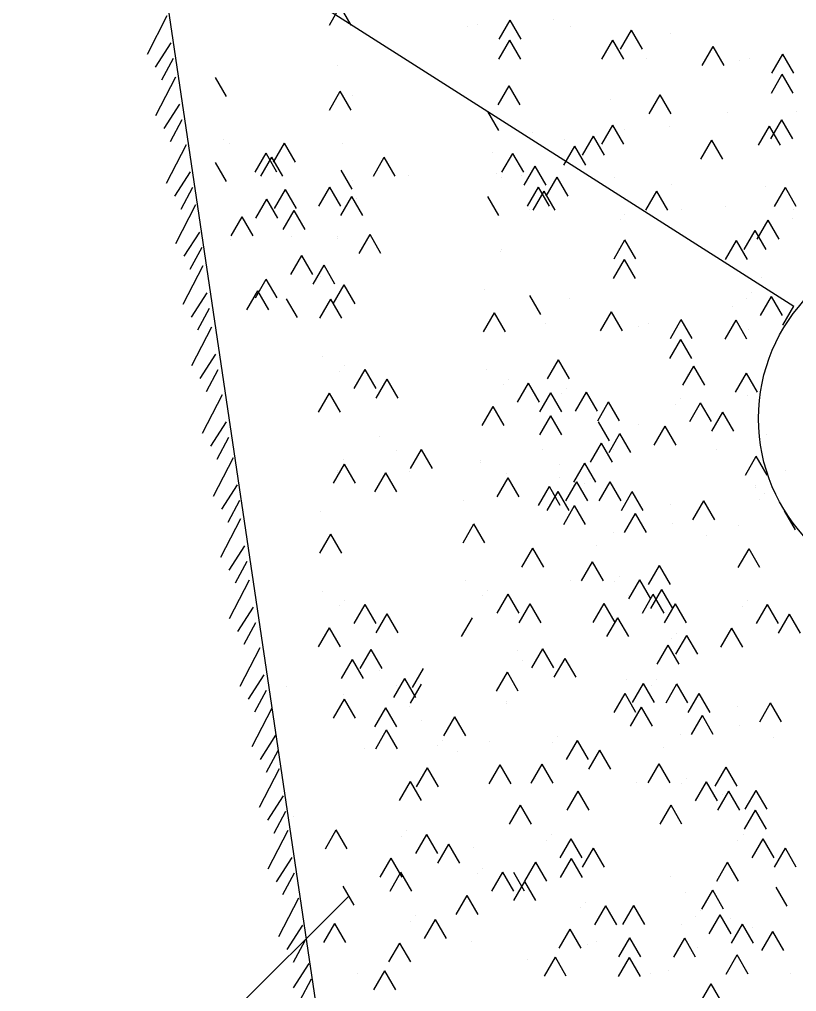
# Model space of a CAD drawing. Header units: feet. Extents: x 3381 to 683417, y 675186 to 4372291.
# Drawn here: x 682770.26 to 682785.12, y 4372078.8 to 4372097.4 of the extents above; entities that cross this region are included whole.
import ezdxf

# ---------------------------------------------------------------- set-up
doc = ezdxf.new("R2010")
doc.units = ezdxf.units.FT
doc.header["$MEASUREMENT"] = 0
doc.linetypes.add('DUZ', pattern=[0])
doc.layers.get('0').update_dxf_attribs({"linetype": 'CONTINUOUS'})
doc.layers.add('Fills_Pen_No__97', color=18, linetype='CONTINUOUS', lineweight=13, true_color=0x020202)

msp = doc.modelspace()

# ---------------------------------------------------------------- linework, layer by layer
at = {"color": 0, "lineweight": 25}
for p, q in [((682770.746, 4372113.484), (682775.928, 4372078.597)), ((682773.085, 4372097.466), (682772.703, 4372096.726)), ((682773.161, 4372096.949), (682772.862, 4372096.484)), ((682773.206, 4372096.65), (682772.982, 4372096.232)), ((682773.25, 4372096.289), (682772.868, 4372095.55)), ((682773.326, 4372095.773), (682773.028, 4372095.307)), ((682773.371, 4372095.474), (682773.147, 4372095.056)), ((682773.451, 4372094.995), (682773.069, 4372094.256)), ((682773.528, 4372094.479), (682773.229, 4372094.013)), ((682773.572, 4372094.18), (682773.348, 4372093.762)), ((682773.628, 4372093.846), (682773.246, 4372093.106)), ((682773.704, 4372093.329), (682773.405, 4372092.864)), ((682773.749, 4372093.03), (682773.525, 4372092.612)), ((682773.772, 4372092.682), (682773.391, 4372091.943)), ((682773.849, 4372092.166), (682773.55, 4372091.7)), ((682773.894, 4372091.867), (682773.67, 4372091.449)), ((682773.938, 4372091.506), (682773.556, 4372090.766)), ((682774.014, 4372090.99), (682773.715, 4372090.524)), ((682774.059, 4372090.69), (682773.835, 4372090.273)), ((682774.139, 4372090.212), (682773.757, 4372089.472)), ((682774.215, 4372089.695), (682773.917, 4372089.23)), ((682774.26, 4372089.396), (682774.036, 4372088.978)), ((682774.348, 4372089.008), (682773.966, 4372088.269)), ((682774.425, 4372088.492), (682774.126, 4372088.026)), ((682774.47, 4372088.192), (682774.246, 4372087.775)), ((682774.493, 4372087.845), (682774.111, 4372087.105)), ((682774.57, 4372087.328), (682774.271, 4372086.863)), ((682774.614, 4372087.029), (682774.391, 4372086.611)), ((682774.658, 4372086.668), (682774.276, 4372085.929)), ((682774.735, 4372086.152), (682774.436, 4372085.686)), ((682774.78, 4372085.853), (682774.556, 4372085.435)), ((682774.86, 4372085.374), (682774.478, 4372084.634)), ((682774.936, 4372084.858), (682774.637, 4372084.392)), ((682774.981, 4372084.558), (682774.757, 4372084.141)), ((682775.087, 4372084.22), (682774.705, 4372083.481)), ((682775.163, 4372083.704), (682774.864, 4372083.238)), ((682775.208, 4372083.404), (682774.984, 4372082.987)), ((682775.231, 4372083.057), (682774.85, 4372082.317)), ((682775.308, 4372082.54), (682775.009, 4372082.075)), ((682775.353, 4372082.241), (682775.129, 4372081.823)), ((682775.397, 4372081.88), (682775.015, 4372081.141)), ((682775.473, 4372081.364), (682775.174, 4372080.898)), ((682775.518, 4372081.065), (682775.294, 4372080.647)), ((682775.598, 4372080.586), (682775.216, 4372079.846)), ((682775.674, 4372080.07), (682775.376, 4372079.604)), ((682775.719, 4372079.77), (682775.495, 4372079.353)), ((682775.797, 4372079.334), (682775.498, 4372078.868)), ((682775.841, 4372079.034), (682775.617, 4372078.617))]:
    msp.add_line(p, q, dxfattribs=at)
at = {"color": 7, "linetype": 'DUZ', "lineweight": 25}
msp.add_line((682765.616, 4372104.316), (682785.07, 4372091.912), dxfattribs=at)
at = {"linetype": 'DUZ', "lineweight": 25}
msp.add_line((682776.559, 4372080.618), (682764.214, 4372068.342), dxfattribs=at)
msp.add_circle((682787.748, 4372089.762), 3.352, dxfattribs=at)
at = {"linetype": 'Continuous', "lineweight": 25}
msp.add_open_spline([(682691.713, 4372146.789), (682693.534, 4372143.319), (682699.84, 4372131.301), (682709.737, 4372113.319), (682723.732, 4372094.055), (682734.503, 4372073.857), (682745.466, 4372055.972), (682754.594, 4372038.568), (682768.009, 4372020.047), (682784.609, 4372005.758), (682796.144, 4371990.921), (682804.074, 4371980.439), (682815.392, 4371968.52), (682823.641, 4371957.828), (682828.085, 4371952.068)], degree=3, knots=[0, 0, 0, 0, 11.75951, 40.72321, 61.46233, 83.054979, 109.290717, 124.392744, 141.962718, 177.533008, 189.558821, 198.276488, 216.955448, 238.768866, 238.768866, 238.768866, 238.768866], dxfattribs=at)
at = {"layer": 'Fills_Pen_No__97', "color": 7, "linetype": 'Continuous', "lineweight": 25}
for p, q in [((682776.191, 4372097.288), (682776.4, 4372097.651)), ((682776.61, 4372097.288), (682776.4, 4372097.651)), ((682779.016, 4372097.306), (682779.016, 4372097.306)), ((682779.44, 4372097.017), (682779.65, 4372097.38)), ((682779.86, 4372097.017), (682779.65, 4372097.38)), ((682780.485, 4372097.396), (682780.485, 4372097.396)), ((682778.831, 4372097.256), (682778.831, 4372097.256)), ((682780.803, 4372097.256), (682780.803, 4372097.256)), ((682781.758, 4372096.826), (682781.967, 4372097.189)), ((682782.177, 4372096.826), (682781.967, 4372097.189)), ((682782.72, 4372097.134), (682782.72, 4372097.134)), ((682779.431, 4372096.637), (682779.64, 4372097)), ((682779.85, 4372096.637), (682779.64, 4372097)), ((682781.403, 4372096.637), (682781.612, 4372097)), ((682781.822, 4372096.637), (682781.612, 4372097)), ((682783.32, 4372096.515), (682783.529, 4372096.878)), ((682783.739, 4372096.515), (682783.529, 4372096.878)), ((682784.652, 4372096.366), (682784.862, 4372096.729)), ((682785.072, 4372096.366), (682784.862, 4372096.729)), ((682782.256, 4372096.655), (682782.256, 4372096.655)), ((682784.043, 4372096.605), (682784.043, 4372096.605)), ((682784.228, 4372096.655), (682784.228, 4372096.655)), ((682776.349, 4372096.52), (682776.349, 4372096.52)), ((682784.643, 4372095.986), (682784.852, 4372096.349)), ((682785.062, 4372095.986), (682784.852, 4372096.349)), ((682774.221, 4372095.923), (682774.011, 4372096.286)), ((682776.191, 4372095.662), (682776.4, 4372096.025)), ((682776.61, 4372095.662), (682776.4, 4372096.025)), ((682779.421, 4372095.763), (682779.631, 4372096.126)), ((682779.84, 4372095.763), (682779.631, 4372096.126)), ((682776.626, 4372095.941), (682776.626, 4372095.941)), ((682781.561, 4372095.869), (682781.561, 4372095.869)), ((682782.306, 4372095.593), (682782.516, 4372095.956)), ((682782.725, 4372095.593), (682782.516, 4372095.956)), ((682779.433, 4372095.272), (682779.223, 4372095.635)), ((682783.796, 4372095.606), (682783.796, 4372095.606)), ((682785.119, 4372095.627), (682785.119, 4372095.627)), ((682784.633, 4372095.112), (682784.843, 4372095.475)), ((682785.052, 4372095.112), (682784.843, 4372095.475)), ((682780.075, 4372095.23), (682780.075, 4372095.23)), ((682781.403, 4372095.011), (682781.612, 4372095.374)), ((682781.822, 4372095.011), (682781.612, 4372095.374)), ((682781.838, 4372095.29), (682781.838, 4372095.29)), ((682782.693, 4372095.339), (682782.693, 4372095.339)), ((682784.396, 4372094.988), (682784.606, 4372095.351)), ((682784.816, 4372094.988), (682784.606, 4372095.351)), ((682774.169, 4372095.094), (682774.169, 4372095.094)), ((682780.684, 4372095.09), (682780.684, 4372095.09)), ((682781.03, 4372094.8), (682781.24, 4372095.163)), ((682781.45, 4372094.8), (682781.24, 4372095.163)), ((682783.293, 4372094.721), (682783.502, 4372095.084)), ((682783.712, 4372094.721), (682783.502, 4372095.084)), ((682774.278, 4372095.014), (682774.278, 4372095.014)), ((682775.124, 4372094.664), (682775.334, 4372095.027)), ((682775.543, 4372094.664), (682775.334, 4372095.027)), ((682776.432, 4372095.017), (682776.432, 4372095.017)), ((682780.675, 4372094.611), (682780.885, 4372094.974)), ((682781.095, 4372094.611), (682780.885, 4372094.974)), ((682774.769, 4372094.475), (682774.979, 4372094.839)), ((682774.878, 4372094.396), (682775.088, 4372094.759)), ((682775.188, 4372094.475), (682774.979, 4372094.839)), ((682775.298, 4372094.396), (682775.088, 4372094.759)), ((682777.032, 4372094.398), (682777.241, 4372094.761)), ((682777.451, 4372094.398), (682777.241, 4372094.761)), ((682779.317, 4372094.846), (682779.317, 4372094.846)), ((682779.489, 4372094.471), (682779.698, 4372094.834)), ((682779.908, 4372094.471), (682779.698, 4372094.834)), ((682774.221, 4372094.297), (682774.011, 4372094.66)), ((682776.629, 4372094.149), (682776.419, 4372094.512)), ((682779.917, 4372094.228), (682780.127, 4372094.591)), ((682780.336, 4372094.228), (682780.127, 4372094.591)), ((682776.626, 4372094.315), (682776.626, 4372094.315)), ((682777.703, 4372094.414), (682777.703, 4372094.414)), ((682779.381, 4372094.443), (682779.381, 4372094.443)), ((682779.49, 4372094.363), (682779.49, 4372094.363)), ((682779.857, 4372094.416), (682779.857, 4372094.416)), ((682780.336, 4372094.013), (682780.546, 4372094.376)), ((682780.755, 4372094.013), (682780.546, 4372094.376)), ((682781.644, 4372094.366), (682781.644, 4372094.366)), ((682775.14, 4372093.78), (682775.349, 4372094.143)), ((682775.559, 4372093.78), (682775.349, 4372094.143)), ((682775.987, 4372093.826), (682776.197, 4372094.189)), ((682776.407, 4372093.826), (682776.197, 4372094.189)), ((682779.981, 4372093.824), (682780.191, 4372094.187)), ((682780.4, 4372093.824), (682780.191, 4372094.187)), ((682782.742, 4372094.246), (682782.742, 4372094.246)), ((682784.529, 4372094.195), (682784.529, 4372094.195)), ((682784.701, 4372093.82), (682784.91, 4372094.183)), ((682785.12, 4372093.82), (682784.91, 4372094.183)), ((682774.784, 4372093.591), (682774.994, 4372093.955)), ((682775.204, 4372093.591), (682774.994, 4372093.955)), ((682776.411, 4372093.644), (682776.62, 4372094.007)), ((682776.83, 4372093.644), (682776.62, 4372094.007)), ((682776.708, 4372093.978), (682776.708, 4372093.978)), ((682779.433, 4372093.646), (682779.223, 4372094.009)), ((682780.09, 4372093.745), (682780.3, 4372094.108)), ((682780.51, 4372093.745), (682780.3, 4372094.108)), ((682782.244, 4372093.747), (682782.453, 4372094.11)), ((682782.663, 4372093.747), (682782.453, 4372094.11)), ((682780.011, 4372093.769), (682780.011, 4372093.769)), ((682782.915, 4372093.763), (682782.915, 4372093.763)), ((682783.77, 4372093.812), (682783.77, 4372093.812)), ((682785.069, 4372093.765), (682785.069, 4372093.765)), ((682774.313, 4372093.255), (682774.522, 4372093.618)), ((682774.732, 4372093.255), (682774.522, 4372093.618)), ((682775.307, 4372093.377), (682775.517, 4372093.74)), ((682775.726, 4372093.377), (682775.517, 4372093.74)), ((682781.76, 4372093.562), (682781.76, 4372093.562)), ((682781.838, 4372093.664), (682781.838, 4372093.664)), ((682784.369, 4372093.193), (682784.579, 4372093.557)), ((682784.789, 4372093.193), (682784.579, 4372093.557)), ((682785.041, 4372093.581), (682785.041, 4372093.581)), ((682774.304, 4372093.193), (682774.304, 4372093.193)), ((682775.467, 4372093.243), (682775.467, 4372093.243)), ((682776.342, 4372093.214), (682776.342, 4372093.214)), ((682776.349, 4372093.251), (682776.349, 4372093.251)), ((682776.758, 4372092.915), (682776.968, 4372093.279)), ((682777.177, 4372092.915), (682776.968, 4372093.279)), ((682784.122, 4372092.995), (682784.332, 4372093.358)), ((682784.541, 4372092.995), (682784.332, 4372093.358)), ((682781.634, 4372092.819), (682781.843, 4372093.182)), ((682781.716, 4372093.013), (682781.716, 4372093.013)), ((682782.053, 4372092.819), (682781.843, 4372093.182)), ((682783.767, 4372092.806), (682783.977, 4372093.169)), ((682784.186, 4372092.806), (682783.977, 4372093.169)), ((682775.455, 4372092.516), (682775.664, 4372092.879)), ((682775.874, 4372092.516), (682775.664, 4372092.879)), ((682779.469, 4372092.954), (682779.469, 4372092.954)), ((682779.476, 4372092.991), (682779.476, 4372092.991)), ((682775.878, 4372092.334), (682776.088, 4372092.697)), ((682776.297, 4372092.334), (682776.088, 4372092.697)), ((682781.624, 4372092.439), (682781.834, 4372092.803)), ((682782.044, 4372092.439), (682781.834, 4372092.803)), ((682776.02, 4372092.482), (682776.02, 4372092.482)), ((682784.449, 4372092.458), (682784.449, 4372092.458)), ((682774.775, 4372092.067), (682774.984, 4372092.43)), ((682775.194, 4372092.067), (682774.984, 4372092.43)), ((682776.262, 4372091.958), (682776.472, 4372092.321)), ((682776.682, 4372091.958), (682776.472, 4372092.321)), ((682774.612, 4372091.841), (682774.821, 4372092.204)), ((682775.031, 4372091.841), (682774.821, 4372092.204)), ((682779.148, 4372092.222), (682779.148, 4372092.222)), ((682780.235, 4372091.752), (682780.026, 4372092.115)), ((682784.261, 4372092.167), (682784.261, 4372092.167)), ((682784.437, 4372091.731), (682784.647, 4372092.094)), ((682784.856, 4372091.731), (682784.647, 4372092.094)), ((682775.578, 4372091.691), (682775.368, 4372092.054)), ((682776.01, 4372091.679), (682776.22, 4372092.043)), ((682776.429, 4372091.679), (682776.22, 4372092.043)), ((682780.778, 4372092.06), (682780.778, 4372092.06)), ((682783.906, 4372091.91), (682783.906, 4372091.91)), ((682784.164, 4372092.065), (682784.164, 4372092.065)), ((682784.861, 4372091.549), (682785.07, 4372091.912)), ((682779.137, 4372091.419), (682779.347, 4372091.782)), ((682779.557, 4372091.419), (682779.347, 4372091.782)), ((682781.378, 4372091.441), (682781.587, 4372091.804)), ((682781.797, 4372091.441), (682781.587, 4372091.804)), ((682780.314, 4372091.581), (682780.314, 4372091.581)), ((682782.101, 4372091.531), (682782.101, 4372091.531)), ((682782.286, 4372091.581), (682782.286, 4372091.581)), ((682782.711, 4372091.291), (682782.92, 4372091.655)), ((682783.13, 4372091.291), (682782.92, 4372091.655)), ((682783.757, 4372091.282), (682783.967, 4372091.645)), ((682784.176, 4372091.282), (682783.967, 4372091.645)), ((682784.203, 4372091.459), (682784.203, 4372091.459)), ((682782.701, 4372090.912), (682782.911, 4372091.275)), ((682783.12, 4372090.912), (682782.911, 4372091.275)), ((682776.064, 4372090.953), (682776.064, 4372090.953)), ((682776.487, 4372090.771), (682776.487, 4372090.771)), ((682780.364, 4372090.519), (682780.574, 4372090.882)), ((682780.784, 4372090.519), (682780.574, 4372090.882)), ((682776.39, 4372090.669), (682776.39, 4372090.669)), ((682776.663, 4372090.334), (682776.873, 4372090.697)), ((682777.083, 4372090.334), (682776.873, 4372090.697)), ((682779.191, 4372090.692), (682779.191, 4372090.692)), ((682782.949, 4372090.401), (682783.158, 4372090.764)), ((682783.031, 4372090.596), (682783.031, 4372090.596)), ((682783.368, 4372090.401), (682783.158, 4372090.764)), ((682783.956, 4372090.263), (682784.166, 4372090.626)), ((682784.375, 4372090.263), (682784.166, 4372090.626)), ((682777.087, 4372090.152), (682777.296, 4372090.515)), ((682777.506, 4372090.152), (682777.296, 4372090.515)), ((682779.517, 4372090.408), (682779.517, 4372090.408)), ((682779.614, 4372090.51), (682779.614, 4372090.51)), ((682779.791, 4372090.074), (682780, 4372090.437)), ((682780.21, 4372090.074), (682780, 4372090.437)), ((682775.983, 4372089.885), (682776.193, 4372090.248)), ((682776.403, 4372089.885), (682776.193, 4372090.248)), ((682780.214, 4372089.892), (682780.424, 4372090.255)), ((682780.633, 4372089.892), (682780.424, 4372090.255)), ((682780.625, 4372090.234), (682780.625, 4372090.234)), ((682780.722, 4372090.337), (682780.722, 4372090.337)), ((682780.898, 4372089.9), (682781.108, 4372090.263)), ((682781.318, 4372089.9), (682781.108, 4372090.263)), ((682781.322, 4372089.718), (682781.531, 4372090.081)), ((682781.741, 4372089.718), (682781.531, 4372090.081)), ((682782.807, 4372090.035), (682782.807, 4372090.035)), ((682782.904, 4372090.137), (682782.904, 4372090.137)), ((682783.081, 4372089.701), (682783.29, 4372090.064)), ((682783.5, 4372089.701), (682783.29, 4372090.064)), ((682784.177, 4372090.203), (682784.177, 4372090.203)), ((682779.111, 4372089.625), (682779.32, 4372089.988)), ((682779.53, 4372089.625), (682779.32, 4372089.988)), ((682783.504, 4372089.519), (682783.714, 4372089.882)), ((682783.924, 4372089.519), (682783.714, 4372089.882)), ((682780.218, 4372089.451), (682780.428, 4372089.814)), ((682780.637, 4372089.451), (682780.428, 4372089.814)), ((682781.55, 4372089.334), (682781.34, 4372089.697)), ((682781.538, 4372089.113), (682781.748, 4372089.476)), ((682781.958, 4372089.113), (682781.748, 4372089.476)), ((682782.093, 4372089.642), (682782.093, 4372089.642)), ((682782.401, 4372089.251), (682782.61, 4372089.615)), ((682782.82, 4372089.251), (682782.61, 4372089.615)), ((682777.14, 4372089.425), (682777.14, 4372089.425)), ((682781.183, 4372088.924), (682781.393, 4372089.287)), ((682781.602, 4372088.924), (682781.393, 4372089.287)), ((682784.552, 4372089.462), (682784.552, 4372089.462)), ((682777.467, 4372089.141), (682777.467, 4372089.141)), ((682777.74, 4372088.807), (682777.95, 4372089.17)), ((682778.16, 4372088.807), (682777.95, 4372089.17)), ((682780.268, 4372089.165), (682780.268, 4372089.165)), ((682781.629, 4372089.164), (682781.629, 4372089.164)), ((682783.601, 4372089.164), (682783.601, 4372089.164)), ((682776.46, 4372088.976), (682776.46, 4372088.976)), ((682779.078, 4372088.917), (682779.078, 4372088.917)), ((682779.085, 4372088.954), (682779.085, 4372088.954)), ((682780.867, 4372088.546), (682781.077, 4372088.91)), ((682781.287, 4372088.546), (682781.077, 4372088.91)), ((682784.145, 4372088.678), (682784.354, 4372089.041)), ((682784.564, 4372088.678), (682784.354, 4372089.041)), ((682776.272, 4372088.523), (682776.481, 4372088.886)), ((682776.342, 4372088.722), (682776.342, 4372088.722)), ((682776.349, 4372088.759), (682776.349, 4372088.759)), ((682776.691, 4372088.523), (682776.481, 4372088.886)), ((682777.06, 4372088.358), (682777.27, 4372088.721)), ((682777.479, 4372088.358), (682777.27, 4372088.721)), ((682777.732, 4372088.745), (682777.732, 4372088.745)), ((682780.594, 4372088.881), (682780.594, 4372088.881)), ((682784.909, 4372088.763), (682784.909, 4372088.763)), ((682779.399, 4372088.262), (682779.609, 4372088.625)), ((682779.587, 4372088.716), (682779.587, 4372088.716)), ((682779.818, 4372088.262), (682779.609, 4372088.625)), ((682780.593, 4372088.634), (682780.593, 4372088.634)), ((682780.712, 4372088.189), (682780.922, 4372088.552)), ((682781.132, 4372088.189), (682780.922, 4372088.552)), ((682781.175, 4372088.622), (682781.175, 4372088.622)), ((682781.351, 4372088.185), (682781.561, 4372088.548)), ((682781.77, 4372088.185), (682781.561, 4372088.548)), ((682780.187, 4372088.097), (682780.397, 4372088.46)), ((682780.357, 4372088), (682780.567, 4372088.363)), ((682780.607, 4372088.097), (682780.397, 4372088.46)), ((682780.777, 4372088), (682780.567, 4372088.363)), ((682780.859, 4372088.484), (682780.859, 4372088.484)), ((682781.078, 4372088.52), (682781.078, 4372088.52)), ((682781.774, 4372088.003), (682781.984, 4372088.366)), ((682782.194, 4372088.003), (682781.984, 4372088.366)), ((682784.338, 4372088.443), (682784.338, 4372088.443)), ((682784.345, 4372088.48), (682784.345, 4372088.48)), ((682778.757, 4372088.185), (682778.757, 4372088.185)), ((682783.143, 4372087.824), (682783.352, 4372088.187)), ((682783.562, 4372087.824), (682783.352, 4372088.187)), ((682784.408, 4372088.219), (682784.408, 4372088.219)), ((682784.505, 4372088.322), (682784.505, 4372088.322)), ((682776.02, 4372087.99), (682776.02, 4372087.99)), ((682780.671, 4372087.736), (682780.88, 4372088.099)), ((682781.09, 4372087.736), (682780.88, 4372088.099)), ((682782.718, 4372088.114), (682782.718, 4372088.114)), ((682785.104, 4372087.633), (682784.895, 4372087.996)), ((682781.836, 4372087.579), (682782.046, 4372087.942)), ((682782.256, 4372087.579), (682782.046, 4372087.942)), ((682778.746, 4372087.382), (682778.956, 4372087.746)), ((682779.166, 4372087.382), (682778.956, 4372087.746)), ((682782.746, 4372087.749), (682782.746, 4372087.749)), ((682784.016, 4372087.711), (682784.016, 4372087.711)), ((682776.01, 4372087.187), (682776.22, 4372087.55)), ((682776.429, 4372087.187), (682776.22, 4372087.55)), ((682781.619, 4372087.577), (682781.619, 4372087.577)), ((682783.406, 4372087.527), (682783.406, 4372087.527)), ((682779.873, 4372086.918), (682780.083, 4372087.281)), ((682780.293, 4372086.918), (682780.083, 4372087.281)), ((682781.296, 4372087.338), (682781.296, 4372087.338)), ((682784.006, 4372086.908), (682784.216, 4372087.271)), ((682784.425, 4372086.908), (682784.216, 4372087.271)), ((682781.011, 4372086.655), (682781.22, 4372087.018)), ((682781.43, 4372086.655), (682781.22, 4372087.018)), ((682782.292, 4372086.589), (682782.502, 4372086.952)), ((682782.711, 4372086.589), (682782.502, 4372086.952)), ((682781.74, 4372086.747), (682781.74, 4372086.747)), ((682781.917, 4372086.311), (682782.126, 4372086.674)), ((682782.336, 4372086.311), (682782.126, 4372086.674)), ((682778.8, 4372086.656), (682778.8, 4372086.656)), ((682780.793, 4372086.654), (682780.793, 4372086.654)), ((682781.643, 4372086.645), (682781.643, 4372086.645)), ((682782.34, 4372086.129), (682782.55, 4372086.492)), ((682782.76, 4372086.129), (682782.55, 4372086.492)), ((682776.064, 4372086.46), (682776.064, 4372086.46)), ((682779.126, 4372086.372), (682779.126, 4372086.372)), ((682779.223, 4372086.474), (682779.223, 4372086.474)), ((682779.4, 4372086.037), (682779.609, 4372086.4)), ((682779.819, 4372086.037), (682779.609, 4372086.4)), ((682781.902, 4372086.372), (682781.902, 4372086.372)), ((682781.999, 4372086.474), (682781.999, 4372086.474)), ((682782.176, 4372086.037), (682782.385, 4372086.4)), ((682782.595, 4372086.037), (682782.385, 4372086.4)), ((682776.39, 4372086.176), (682776.39, 4372086.176)), ((682776.487, 4372086.278), (682776.487, 4372086.278)), ((682776.663, 4372085.842), (682776.873, 4372086.205)), ((682777.083, 4372085.842), (682776.873, 4372086.205)), ((682779.823, 4372085.855), (682780.033, 4372086.218)), ((682780.243, 4372085.855), (682780.033, 4372086.218)), ((682781.237, 4372085.862), (682781.446, 4372086.225)), ((682781.656, 4372085.862), (682781.446, 4372086.225)), ((682782.599, 4372085.855), (682782.809, 4372086.218)), ((682783.018, 4372085.855), (682782.809, 4372086.218)), ((682784.085, 4372086.172), (682784.085, 4372086.172)), ((682784.182, 4372086.274), (682784.182, 4372086.274)), ((682784.358, 4372085.838), (682784.568, 4372086.201)), ((682784.777, 4372085.838), (682784.568, 4372086.201)), ((682777.087, 4372085.66), (682777.296, 4372086.023)), ((682777.506, 4372085.66), (682777.296, 4372086.023)), ((682778.72, 4372085.588), (682778.929, 4372085.951)), ((682781.495, 4372085.588), (682781.705, 4372085.951)), ((682781.915, 4372085.588), (682781.705, 4372085.951)), ((682784.781, 4372085.656), (682784.991, 4372086.019)), ((682785.201, 4372085.656), (682784.991, 4372086.019)), ((682775.983, 4372085.393), (682776.193, 4372085.756)), ((682776.403, 4372085.393), (682776.193, 4372085.756)), ((682783.678, 4372085.389), (682783.888, 4372085.752)), ((682784.097, 4372085.389), (682783.888, 4372085.752)), ((682782.815, 4372085.25), (682783.025, 4372085.613)), ((682782.824, 4372085.657), (682782.824, 4372085.657)), ((682783.235, 4372085.25), (682783.025, 4372085.613)), ((682782.46, 4372085.061), (682782.67, 4372085.424)), ((682782.88, 4372085.061), (682782.67, 4372085.424)), ((682782.727, 4372085.555), (682782.727, 4372085.555)), ((682776.778, 4372084.977), (682776.987, 4372085.341)), ((682777.197, 4372084.977), (682776.987, 4372085.341)), ((682779.791, 4372085.326), (682779.791, 4372085.326)), ((682780.064, 4372084.992), (682780.274, 4372085.355)), ((682780.484, 4372084.992), (682780.274, 4372085.355)), ((682776.423, 4372084.789), (682776.632, 4372085.152)), ((682776.842, 4372084.789), (682776.632, 4372085.152)), ((682776.826, 4372085.043), (682776.826, 4372085.043)), ((682779.877, 4372085.128), (682779.877, 4372085.128)), ((682780.488, 4372084.81), (682780.698, 4372085.173)), ((682780.907, 4372084.81), (682780.698, 4372085.173)), ((682777.14, 4372084.933), (682777.14, 4372084.933)), ((682777.781, 4372084.613), (682777.991, 4372084.976)), ((682779.384, 4372084.543), (682779.594, 4372084.906)), ((682779.804, 4372084.543), (682779.594, 4372084.906)), ((682775.375, 4372084.631), (682775.375, 4372084.631)), ((682777.426, 4372084.424), (682777.636, 4372084.787)), ((682777.467, 4372084.649), (682777.467, 4372084.649)), ((682777.845, 4372084.424), (682777.636, 4372084.787)), ((682777.74, 4372084.314), (682777.95, 4372084.678)), ((682781.871, 4372084.771), (682781.871, 4372084.771)), ((682781.99, 4372084.326), (682782.199, 4372084.69)), ((682782.409, 4372084.326), (682782.199, 4372084.69)), ((682782.355, 4372084.657), (682782.355, 4372084.657)), ((682782.452, 4372084.759), (682782.452, 4372084.759)), ((682782.628, 4372084.322), (682782.838, 4372084.685)), ((682783.048, 4372084.322), (682782.838, 4372084.685)), ((682776.46, 4372084.484), (682776.46, 4372084.484)), ((682781.635, 4372084.137), (682781.844, 4372084.501)), ((682782.054, 4372084.137), (682781.844, 4372084.501)), ((682783.052, 4372084.14), (682783.261, 4372084.503)), ((682783.471, 4372084.14), (682783.261, 4372084.503)), ((682776.272, 4372084.03), (682776.481, 4372084.394)), ((682776.691, 4372084.03), (682776.481, 4372084.394)), ((682779.577, 4372084.307), (682779.577, 4372084.307)), ((682779.584, 4372084.345), (682779.584, 4372084.345)), ((682784.42, 4372083.961), (682784.629, 4372084.324)), ((682784.839, 4372083.961), (682784.629, 4372084.324)), ((682777.06, 4372083.865), (682777.27, 4372084.229)), ((682777.479, 4372083.865), (682777.27, 4372084.229)), ((682777.732, 4372084.252), (682777.732, 4372084.252)), ((682781.948, 4372083.873), (682782.158, 4372084.236)), ((682782.367, 4372083.873), (682782.158, 4372084.236)), ((682783.114, 4372083.716), (682783.323, 4372084.079)), ((682783.533, 4372083.716), (682783.323, 4372084.079)), ((682783.995, 4372084.251), (682783.995, 4372084.251)), ((682777.957, 4372083.978), (682777.957, 4372083.978)), ((682778.382, 4372083.689), (682778.592, 4372084.052)), ((682778.801, 4372083.689), (682778.592, 4372084.052)), ((682784.024, 4372083.886), (682784.024, 4372083.886)), ((682777.076, 4372083.443), (682777.286, 4372083.806)), ((682777.495, 4372083.443), (682777.286, 4372083.806)), ((682782.896, 4372083.714), (682782.896, 4372083.714)), ((682778.362, 4372083.602), (682778.362, 4372083.602)), ((682779.256, 4372083.575), (682779.256, 4372083.575)), ((682780.454, 4372083.571), (682780.454, 4372083.571)), ((682780.551, 4372083.673), (682780.551, 4372083.673)), ((682780.727, 4372083.237), (682780.937, 4372083.6)), ((682781.147, 4372083.237), (682780.937, 4372083.6)), ((682784.683, 4372083.664), (682784.683, 4372083.664)), ((682776.858, 4372083.442), (682776.858, 4372083.442)), ((682778.265, 4372083.5), (682778.265, 4372083.5)), ((682778.646, 4372083.391), (682778.646, 4372083.391)), ((682781.151, 4372083.055), (682781.36, 4372083.418)), ((682781.57, 4372083.055), (682781.36, 4372083.418)), ((682782.573, 4372083.475), (682782.573, 4372083.475)), ((682780.047, 4372082.788), (682780.257, 4372083.151)), ((682780.467, 4372082.788), (682780.257, 4372083.151)), ((682782.288, 4372082.792), (682782.498, 4372083.155)), ((682782.707, 4372082.792), (682782.498, 4372083.155)), ((682777.858, 4372082.717), (682778.068, 4372083.08)), ((682778.277, 4372082.717), (682778.068, 4372083.08)), ((682779.245, 4372082.773), (682779.455, 4372083.136)), ((682779.665, 4372082.773), (682779.455, 4372083.136)), ((682783.569, 4372082.726), (682783.779, 4372083.089)), ((682783.989, 4372082.726), (682783.779, 4372083.089)), ((682777.532, 4372082.454), (682777.741, 4372082.817)), ((682777.951, 4372082.454), (682777.741, 4372082.817)), ((682780.043, 4372082.782), (682780.043, 4372082.782)), ((682780.14, 4372082.884), (682780.14, 4372082.884)), ((682782.07, 4372082.791), (682782.07, 4372082.791)), ((682782.921, 4372082.782), (682782.921, 4372082.782)), ((682783.018, 4372082.884), (682783.018, 4372082.884)), ((682783.194, 4372082.448), (682783.404, 4372082.811)), ((682783.613, 4372082.448), (682783.404, 4372082.811)), ((682780.74, 4372082.266), (682780.949, 4372082.629)), ((682781.159, 4372082.266), (682780.949, 4372082.629)), ((682783.617, 4372082.266), (682783.827, 4372082.629)), ((682784.037, 4372082.266), (682783.827, 4372082.629)), ((682784.141, 4372082.285), (682784.35, 4372082.648)), ((682784.56, 4372082.285), (682784.35, 4372082.648)), ((682783.531, 4372082.524), (682783.531, 4372082.524)), ((682783.716, 4372082.575), (682783.716, 4372082.575)), ((682779.636, 4372081.999), (682779.846, 4372082.362)), ((682780.056, 4372081.999), (682779.846, 4372082.362)), ((682782.514, 4372081.999), (682782.724, 4372082.362)), ((682782.933, 4372081.999), (682782.724, 4372082.362)), ((682784.131, 4372081.906), (682784.341, 4372082.269)), ((682784.551, 4372081.906), (682784.341, 4372082.269)), ((682775.514, 4372082.15), (682775.514, 4372082.15)), ((682776.114, 4372081.532), (682776.323, 4372081.895)), ((682776.533, 4372081.532), (682776.323, 4372081.895)), ((682777.666, 4372081.874), (682777.666, 4372081.874)), ((682777.569, 4372081.772), (682777.569, 4372081.772)), ((682777.843, 4372081.438), (682778.052, 4372081.801)), ((682778.262, 4372081.438), (682778.052, 4372081.801)), ((682780.334, 4372081.692), (682780.334, 4372081.692)), ((682780.431, 4372081.794), (682780.431, 4372081.794)), ((682780.607, 4372081.358), (682780.817, 4372081.721)), ((682781.027, 4372081.358), (682780.817, 4372081.721)), ((682784.004, 4372081.692), (682784.004, 4372081.692)), ((682784.101, 4372081.794), (682784.101, 4372081.794)), ((682784.277, 4372081.358), (682784.487, 4372081.721)), ((682784.697, 4372081.358), (682784.487, 4372081.721)), ((682778.266, 4372081.256), (682778.476, 4372081.619)), ((682778.686, 4372081.256), (682778.476, 4372081.619)), ((682778.939, 4372081.55), (682778.939, 4372081.55)), ((682781.031, 4372081.176), (682781.24, 4372081.539)), ((682781.45, 4372081.176), (682781.24, 4372081.539)), ((682784.701, 4372081.176), (682784.91, 4372081.539)), ((682785.12, 4372081.176), (682784.91, 4372081.539)), ((682777.163, 4372080.988), (682777.372, 4372081.352)), ((682777.582, 4372080.988), (682777.372, 4372081.352)), ((682780.608, 4372080.983), (682780.818, 4372081.346)), ((682781.028, 4372080.983), (682780.818, 4372081.346)), ((682779.121, 4372081.156), (682779.121, 4372081.156)), ((682779.927, 4372080.909), (682780.137, 4372081.272)), ((682780.347, 4372080.909), (682780.137, 4372081.272)), ((682783.597, 4372080.909), (682783.807, 4372081.272)), ((682784.016, 4372080.909), (682783.807, 4372081.272)), ((682777.35, 4372080.721), (682777.559, 4372081.084)), ((682777.769, 4372080.721), (682777.559, 4372081.084)), ((682779.024, 4372081.054), (682779.024, 4372081.054)), ((682779.298, 4372080.72), (682779.508, 4372081.083)), ((682779.717, 4372080.72), (682779.508, 4372081.083)), ((682779.924, 4372080.716), (682779.715, 4372081.079)), ((682782.711, 4372080.994), (682782.711, 4372080.994)), ((682776.666, 4372080.454), (682776.456, 4372080.817)), ((682779.721, 4372080.538), (682779.931, 4372080.901)), ((682780.141, 4372080.538), (682779.931, 4372080.901)), ((682783.311, 4372080.375), (682783.521, 4372080.739)), ((682783.73, 4372080.375), (682783.521, 4372080.739)), ((682784.943, 4372080.435), (682784.733, 4372080.798)), ((682778.618, 4372080.271), (682778.827, 4372080.634)), ((682779.037, 4372080.271), (682778.827, 4372080.634)), ((682782.996, 4372080.698), (682782.996, 4372080.698)), ((682775.487, 4372080.356), (682775.487, 4372080.356)), ((682780.995, 4372080.409), (682780.995, 4372080.409)), ((682781.092, 4372080.511), (682781.092, 4372080.511)), ((682781.268, 4372080.075), (682781.478, 4372080.438)), ((682781.688, 4372080.075), (682781.478, 4372080.438)), ((682781.801, 4372080.08), (682782.01, 4372080.443)), ((682782.22, 4372080.08), (682782.01, 4372080.443)), ((682777.833, 4372080.249), (682777.833, 4372080.249)), ((682778.01, 4372079.813), (682778.219, 4372080.176)), ((682778.429, 4372079.813), (682778.219, 4372080.176)), ((682783.183, 4372080.24), (682783.183, 4372080.24)), ((682783.28, 4372080.342), (682783.28, 4372080.342)), ((682783.456, 4372079.905), (682783.666, 4372080.269)), ((682783.875, 4372079.905), (682783.666, 4372080.269)), ((682783.861, 4372080.202), (682783.861, 4372080.202)), ((682776.087, 4372079.737), (682776.296, 4372080.101)), ((682776.506, 4372079.737), (682776.296, 4372080.101)), ((682777.736, 4372080.147), (682777.736, 4372080.147)), ((682780.588, 4372079.626), (682780.798, 4372079.989)), ((682781.007, 4372079.626), (682780.798, 4372079.989)), ((682782.924, 4372080.085), (682782.924, 4372080.085)), ((682783.879, 4372079.723), (682784.089, 4372080.087)), ((682784.299, 4372079.723), (682784.089, 4372080.087)), ((682784.284, 4372080.02), (682784.284, 4372080.02)), ((682781.729, 4372079.466), (682781.939, 4372079.829)), ((682782.149, 4372079.466), (682781.939, 4372079.829)), ((682782.776, 4372079.456), (682782.985, 4372079.819)), ((682783.195, 4372079.456), (682782.985, 4372079.819)), ((682784.187, 4372079.918), (682784.187, 4372079.918)), ((682784.461, 4372079.583), (682784.671, 4372079.947)), ((682784.88, 4372079.583), (682784.671, 4372079.947)), ((682777.329, 4372079.364), (682777.539, 4372079.727)), ((682777.749, 4372079.364), (682777.539, 4372079.727)), ((682778.912, 4372079.756), (682778.912, 4372079.756)), ((682781.12, 4372079.705), (682781.12, 4372079.705)), ((682781.305, 4372079.756), (682781.305, 4372079.756)), ((682783.222, 4372079.634), (682783.222, 4372079.634)), ((682780.302, 4372079.092), (682780.512, 4372079.455)), ((682780.721, 4372079.092), (682780.512, 4372079.455)), ((682781.72, 4372079.087), (682781.929, 4372079.45)), ((682782.139, 4372079.087), (682781.929, 4372079.45)), ((682783.781, 4372079.134), (682783.99, 4372079.498)), ((682784.2, 4372079.134), (682783.99, 4372079.498)), ((682779.987, 4372079.415), (682779.987, 4372079.415)), ((682776.728, 4372079.153), (682776.728, 4372079.153)), ((682777.043, 4372078.83), (682777.253, 4372079.193)), ((682777.463, 4372078.83), (682777.253, 4372079.193)), ((682782.326, 4372079.152), (682782.326, 4372079.152)), ((682782.684, 4372079.2), (682782.684, 4372079.2)), ((682785.005, 4372079.135), (682785.005, 4372079.135)), ((682783.284, 4372078.581), (682783.494, 4372078.944)), ((682783.703, 4372078.581), (682783.494, 4372078.944))]:
    msp.add_line(p, q, dxfattribs=at)

doc.saveas('drawing.dxf')
